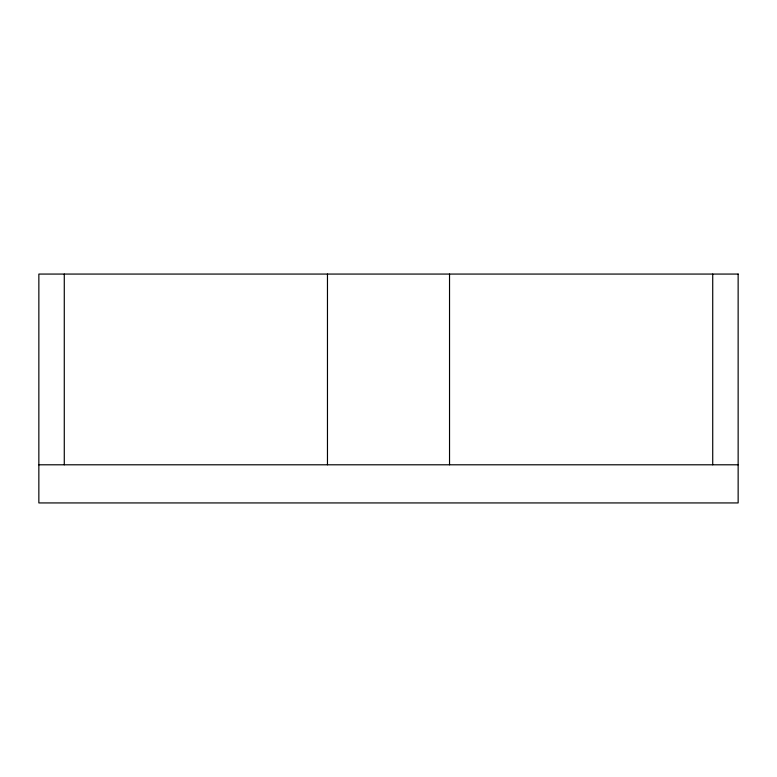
<?xml version="1.0" encoding="UTF-8"?>
<svg xmlns="http://www.w3.org/2000/svg" width="777" height="777" viewBox="0 0 777 777"><rect width="100%" height="100%" fill="white"/><g stroke="black" fill="none" stroke-linecap="round" stroke-linejoin="round"><path stroke-width="1.17" d="M38.85 464.792L738.14 464.792M712.723 274.067L712.723 464.792M449.533 274.067L449.533 464.792M327.467 274.067L327.467 464.792M64.277 274.067L64.277 464.792M738.15 274.067L38.86 274.067L38.85 502.933L738.15 502.933L738.14 274.067"/></g></svg>
